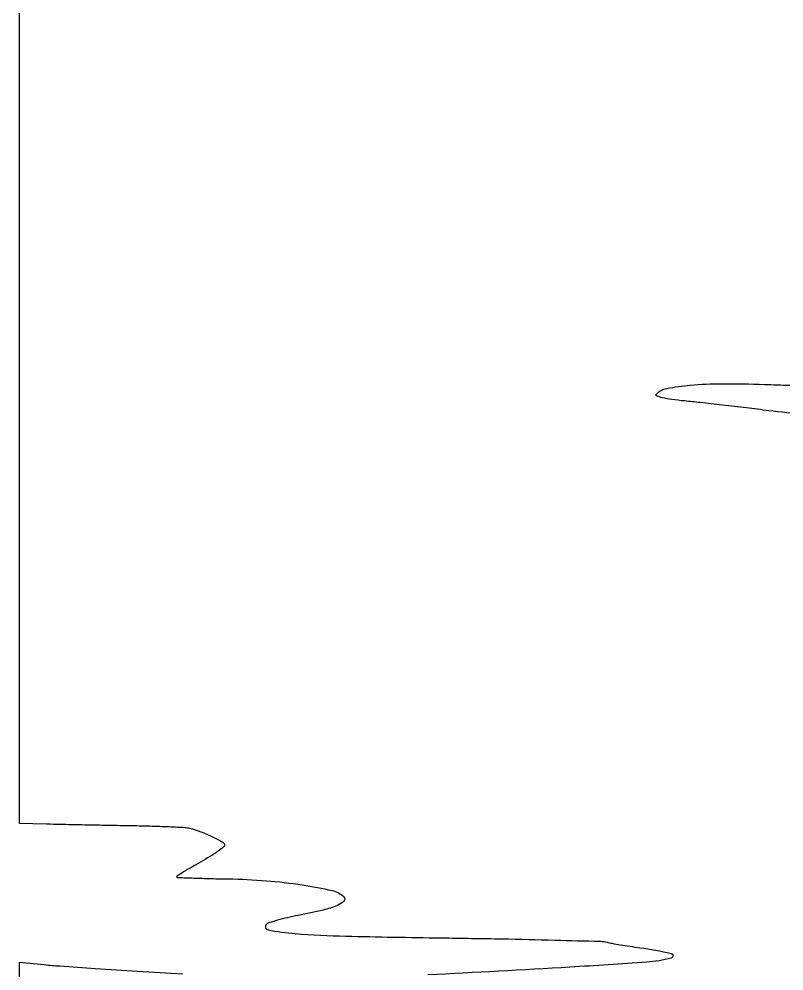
# Model space of a CAD drawing. Extents: x 0 to 848, y 0 to 1200.
# Drawn here: x 0 to 175, y 779.2 to 997 of the extents above; entities that cross this region are included whole.
import ezdxf

# ---------------------------------------------------------------- set-up
doc = ezdxf.new("R2010")
doc.units = 0

msp = doc.modelspace()

# ---------------------------------------------------------------- linework, layer by layer
for points in [[(0, 1006.5), (0, 813), (6.25, 812.829632, 0.001299), (9.483687, 812.749895, 0.000405), (14.335938, 812.646802, 0.000405), (19.755931, 812.540437, 0.000447), (25, 812.446471, -0.002707), (29.897782, 812.336562, -0.003799), (34.26875, 812.181545, -0.002275), (37.945344, 812.006413, -0.05064), (39, 811.843412, -0.027833), (41.547124, 811.02698, -0.021167), (44.237918, 809.86335, -0.013274), (46.607407, 808.63868, -0.27332), (47, 807.974138, -0.233031), (46.787773, 807.543503, -0.009941), (45.384375, 806.509186, -0.015273), (43.607678, 805.333149, -0.010091), (41.5, 804.086909, 0.003679), (39.391486, 802.876396, 0.005929), (37.615625, 801.810978, 0.001612), (36.093236, 800.866116, 0.25857), (36, 800.697877, 0.402031), (36.113371, 800.579669, 0.000572), (39.468434, 800.443281, 0.003769), (43.279904, 800.32147, 0.002261), (47.807435, 800.231414, -0.016029), (56.513562, 799.818249, -0.018507), (64.764747, 798.85272, -0.015404), (71.641362, 797.570798, -0.143547), (74.261389, 796.138611, -0.405324), (74.276526, 795.144317, -0.107316), (72.831691, 794.151541, -0.039586), (69.531434, 793.097708, -0.009191), (63.833227, 791.873804, 0.008457), (61.341012, 791.342331, 0.011188), (59.092239, 790.769573, 0.008712), (57.245219, 790.220016, 0.100492), (56.587161, 789.854571, 0.630343), (56.936718, 788.547464, 0.026659), (63.152384, 787.726541, 0.01365), (74.750494, 787.137899, 0.002417), (96.515097, 786.733521, -0.001232), (110.451435, 786.507619, -0.001893), (122.516935, 786.23661, -0.000616), (132.958322, 785.949659, -0.054412), (134.5, 785.736453, 0.016664), (135.612403, 785.496078, 0.003714), (137.528125, 785.163167, 0.003852), (139.747655, 784.811973, 0.003712), (142, 784.490433, -0.023136), (149.146164, 783.185326, -0.777209), (149.169937, 782.129683, -0.050496), (143.565302, 781.161678, -0.002862), (126, 780.028953, -0.002147), (93.459336, 778.257609, -0.008037)], [(179.787039, 906.585943, -0.017737), (171.5, 907.35212, 0.001752), (166.369711, 907.992389, 0.001431), (160.876383, 908.642478, 0.001445), (155.817825, 909.211633, 0.003797), (152.18556, 909.581793, -0.011195), (149.323589, 909.916301, -0.025407), (147.184667, 910.326647, -0.035179), (145.838972, 910.758715, -0.538275), (145.757269, 911.157269, -0.150165), (148.198774, 912.451068, -0.024891), (153.53123, 913.199376, -0.021643), (160.867789, 913.539812, -0.009768), (170.5, 913.381391, 0.000494), (176.320886, 913.177616, 0.000747)], [(37.374174, 778.438781, -0.000829), (27.044164, 779.062077, -0.00102), (17.405215, 779.679462, -0.000843), (9.306074, 780.228525, -0.007422), (5.728686, 780.530526), (-0.042627, 781.104136), (0.228686, 761.302068)]]:
    msp.add_lwpolyline(points, format="xyb")

doc.saveas('drawing.dxf')
